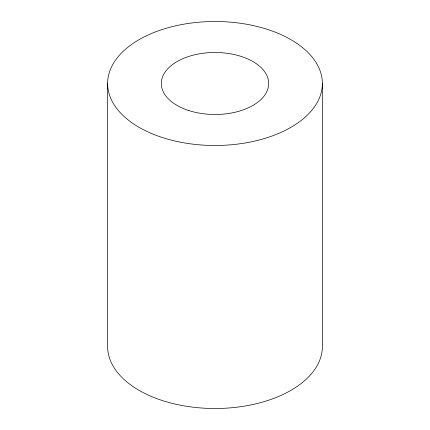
<?xml version="1.0" encoding="UTF-8"?>
<svg xmlns="http://www.w3.org/2000/svg" width="430" height="430" viewBox="0 0 430 430"><rect width="100%" height="100%" fill="white"/><g stroke="black" fill="none" stroke-linecap="round" stroke-linejoin="round"><path stroke-width="0.64" d="M322.376 83.49A107.376 61.99 0 0 1 161.315 137.181A107.376 61.99 0 0 1 161.315 29.804A107.376 61.99 0 0 1 322.376 83.49L322.376 346.51A107.376 61.99 0 0 1 215 408.5A107.376 61.99 0 0 1 107.624 346.51L107.624 83.49M188.157 110.338A53.685 30.998 0 0 0 268.685 83.49A53.685 30.998 0 0 0 188.157 56.647A53.685 30.998 0 0 0 188.157 110.338"/></g></svg>
